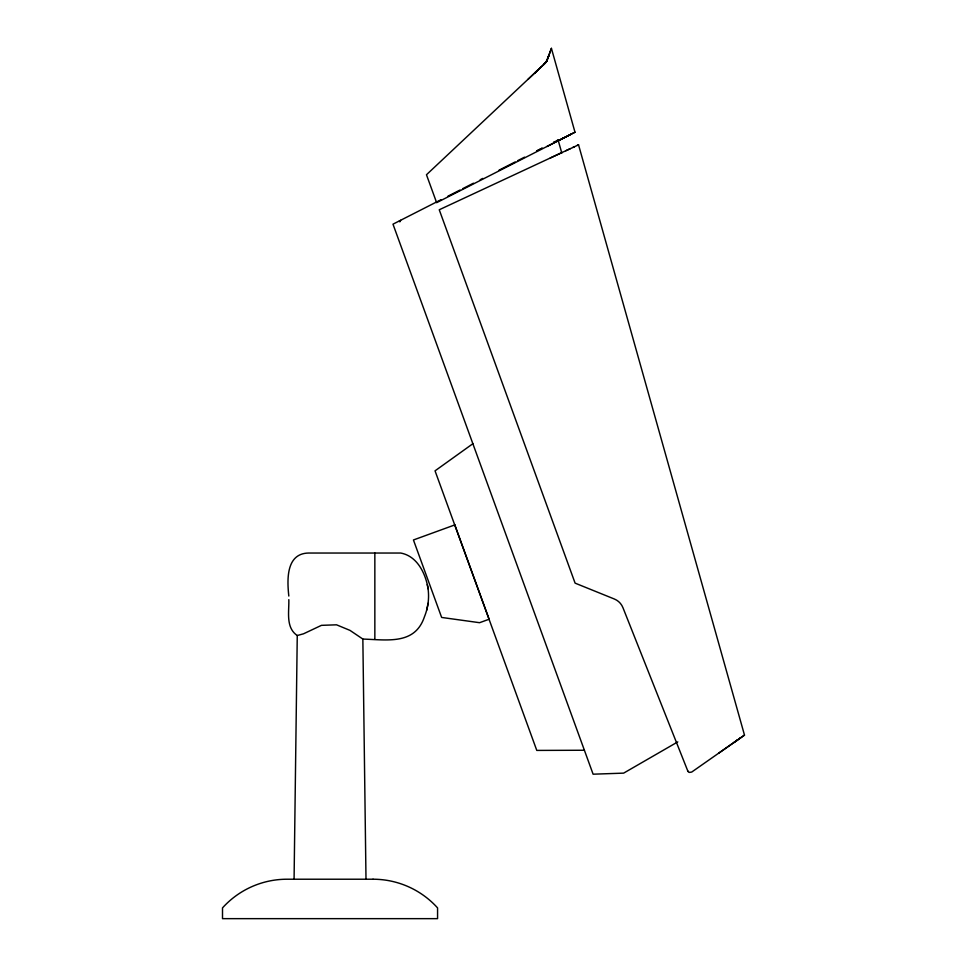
<?xml version="1.0" encoding="UTF-8"?>
<svg xmlns="http://www.w3.org/2000/svg" width="967" height="967" viewBox="0 0 967 967"><rect width="100%" height="100%" fill="white"/><g stroke="black" fill="none" stroke-linecap="round" stroke-linejoin="round"><path stroke-width="1.45" d="M294.077 879.221L297.256 635.524C285.446 627.607 289.218 611.507 288.819 599.649M297.256 635.524L303.541 633.796L321.443 625.347L336.54 624.815L349.969 630.375L362.855 639.066C387.827 639.876 415.012 644.953 424.428 616.813C428.538 606.672 429.747 595.285 427.281 584.588M426.713 610.201L428.115 603.275M551.42 48.35L547.044 60.329L545.086 63.266L426.471 174.749L436.637 202.683L574.99 132.201L551.42 48.35L548.41 56.642M547.66 58.612L548.059 57.537M546.887 60.667L548.845 55.421L546.573 61.284L543.672 64.559M400.036 221.612L400.604 220.295M546.585 61.272L547.044 60.329L546.319 61.719M546.863 60.679L545.388 62.964M545.944 62.239L544.276 64.076M534.981 72.743L541.024 67.013M538.196 69.697L527.922 79.427M543.551 64.753L544.481 63.87M534.787 72.984L537.942 70.023M541.049 67.013L543.406 64.813M472.875 443.72L435.041 470.844L536.782 750.416L584.406 750.247M718.711 753.16L740.625 737.821L691.719 772.053L689.398 772.428L687.9 771.267L622.929 607.639A15.484 15.46 -81 0 0 614.347 599.008L575.099 583.137L439.248 209.766L578.544 144.82L744.493 735.113L739.489 738.619M733.82 742.583L737.978 739.67M744.493 735.113L740.504 737.906M735.827 741.157L737.205 740.214M677.782 741.882L623.642 773.129L593.109 774.192L392.989 224.175L441.17 199.637M558.044 140.819L546.947 146.5M447.89 196.204L460.002 190.04M462.685 188.674L473.443 183.198M480.164 179.765L482.859 178.399M498.996 170.18L515.133 161.96M517.816 160.582L524.549 157.162M553.898 142.209L558.116 140.058L561.815 153.076M558.177 140.771L574.99 132.213M567.738 135.9L570.965 134.256M557.113 140.578L558.116 140.058M557.439 141.146L563.338 138.148M562.383 138.607L566.916 136.323M553.837 142.234L555.118 141.593M550.211 158.032L561.452 152.786M572.839 147.492L574.483 146.718M577.19 145.461L578.544 144.832M565.828 150.743L570.397 148.628M687.658 770.832L688.178 771.654M399.407 220.899L399.734 221.721M428.115 588.818C425.698 573.709 417.333 556.061 400.725 553.039L308.533 553.039C285.869 553.45 287.09 580.043 288.819 596.047M362.855 639.066L365.997 879.221M374.845 553.039L374.845 639.066M542.136 148.205L536.649 150.997L542.076 148.217M454.804 524.912L413.441 539.973L441.641 617.442L479.572 622.7L489.121 619.231L454.804 524.912M373.044 879.221L287.018 879.221A86.921 86.921 0 0 0 222.507 907.892L222.507 918.65L437.567 918.65L437.567 907.892A86.921 86.921 0 0 0 373.044 879.221"/></g></svg>
